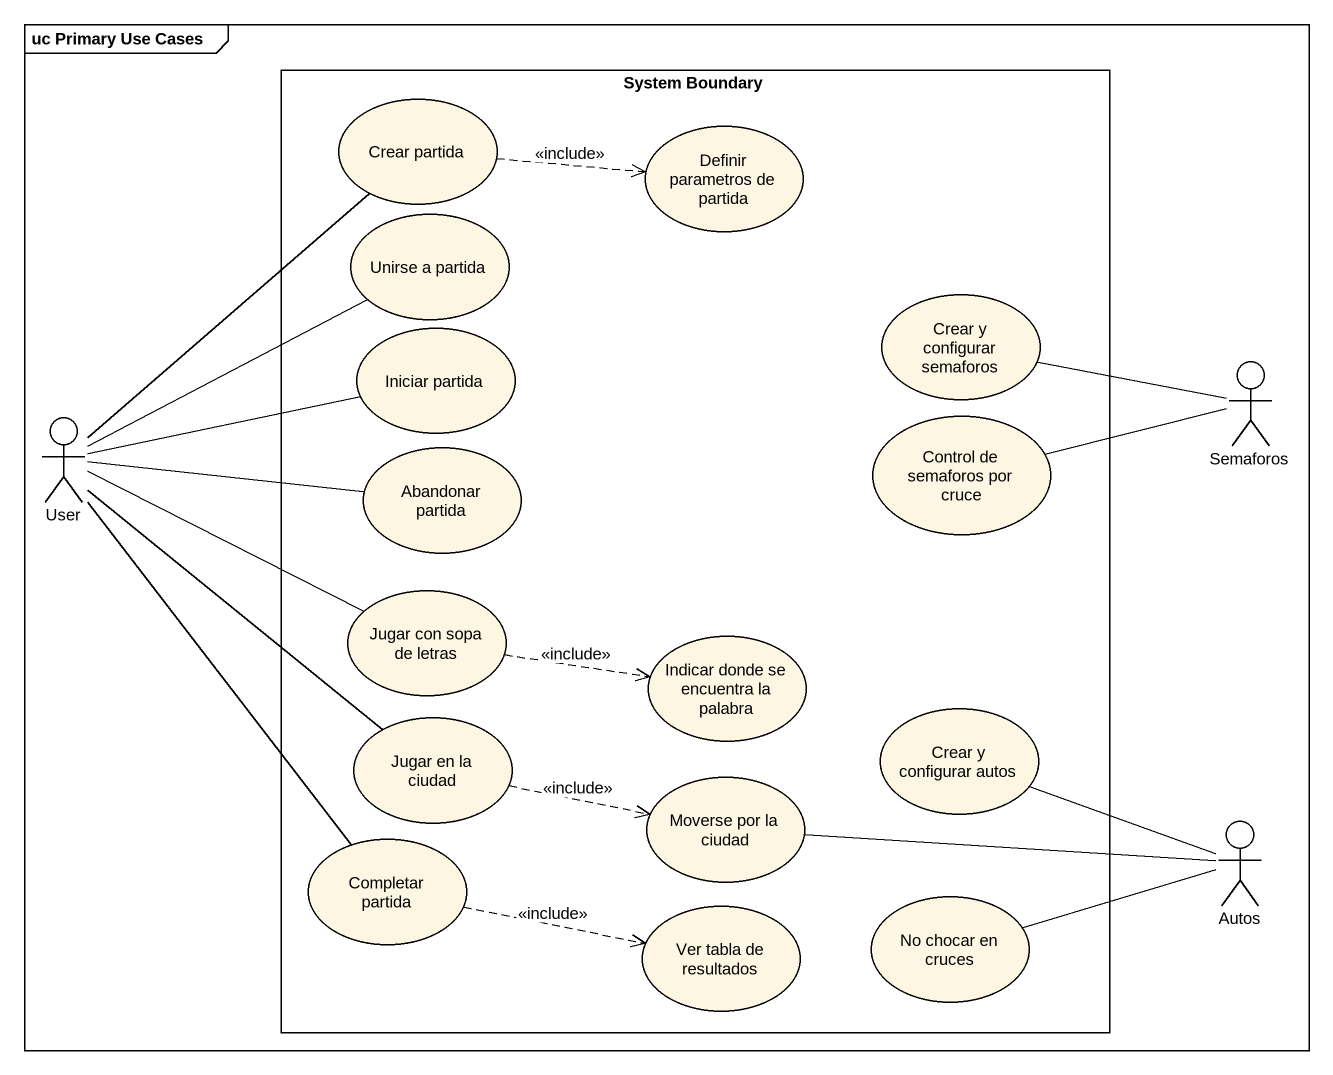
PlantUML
@startuml
mainframe uc Primary Use Cases
rectangle "System Boundary" as System_Boundary {
  usecase "Crear partida" as Crear_partida
  usecase "Definir parametros de partida" as Definir_parametros_de
  usecase "Unirse a partida" as Unirse_a_partida
  usecase "Crear y configurar semaforos" as Crear_y_configurar_semaforos
  usecase "Iniciar partida" as Iniciar_partida
  usecase "Control de semaforos por cruce" as Control_de_semaforos_por
  usecase "Abandonar partida" as Abandonar_partida
  usecase "Jugar con sopa de letras" as Jugar_con_sopa_de_letras
  usecase "Indicar donde se encuentra la palabra" as Indicar_donde_se_encuentra
  usecase "Crear y configurar autos" as Crear_y_configurar_autos
  usecase "Jugar en la ciudad" as Jugar_en_la_ciudad
  usecase "Moverse por la ciudad" as Moverse_por_la_ciudad
  usecase "Completar partida" as Completar_partida
  usecase "Ver tabla de resultados" as Ver_tabla_de_resultados
  usecase "No chocar en cruces" as No_chocar_en_cruces
}
actor Semaforos
actor User
actor Autos
Crear_partida .right.> Definir_parametros_de : <<include>>
Semaforos -left- Crear_y_configurar_semaforos
Semaforos -left- Control_de_semaforos_por
User -up- Crear_partida
User -up- Unirse_a_partida
User -right- Iniciar_partida
User -right- Abandonar_partida
User -right- Jugar_con_sopa_de_letras
User -- Jugar_en_la_ciudad
User -- Completar_partida
Jugar_con_sopa_de_letras .right.> Indicar_donde_se_encuentra : <<include>>
Jugar_en_la_ciudad .right.> Moverse_por_la_ciudad : <<include>>
Completar_partida .right.> Ver_tabla_de_resultados : <<include>>
Autos -left- Crear_y_configurar_autos
Autos -left- Moverse_por_la_ciudad
Autos -left- No_chocar_en_cruces
@enduml
